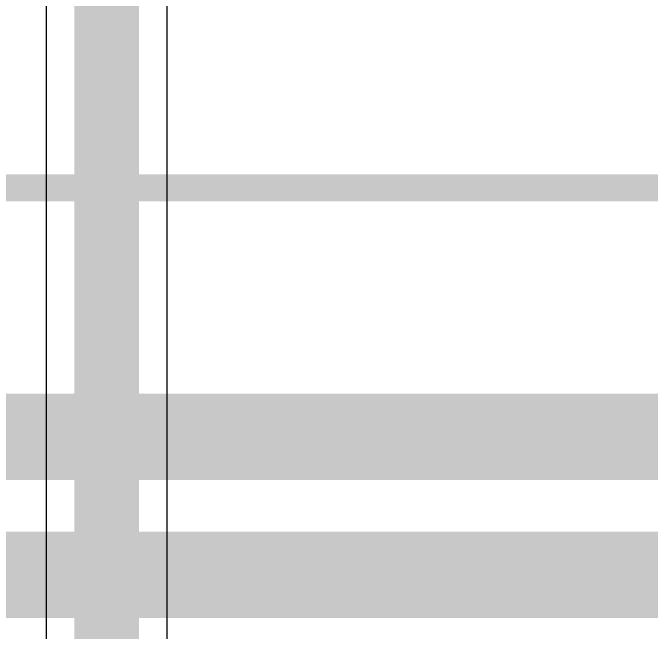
# Model space of a CAD drawing. Header units: millimetres. Extents: x -0.27 to 4.7, y -0.39 to 2.83.
# Drawn here: x 2.3156 to 2.434, y 0.8776 to 0.9925 of the extents above; entities that cross this region are included whole.
import ezdxf

# ---------------------------------------------------------------- set-up
doc = ezdxf.new("R2010")
doc.units = ezdxf.units.MM
doc.header["$MEASUREMENT"] = 0
for name, color, linetype in [('BottomLayer', 5, 'Continuous'), ('TopLayer', 1, 'Continuous'), ('TopOverlay', 2, 'Continuous')]:
    doc.layers.add(name, color=color, linetype=linetype)

# ---------------------------------------------------------------- blocks, each defined once
blk = doc.blocks.new('OLED_0_96________2C_12')
at = {"layer": 'TopOverlay', "const_width": 0.005}
blk.add_lwpolyline([(-0.539, -1.036), (0.539, -1.036)], dxfattribs=at)

msp = doc.modelspace()

# ---------------------------------------------------------------- linework, layer by layer
at = {"layer": 'BottomLayer'}
for p, q in [((2.32178, 1.07528), (2.32178, 0.691)), ((2.34422, 0.69565), (2.34422, 1.07528))]:
    msp.add_line(p, q, dxfattribs=at)
at = {"layer": 'BottomLayer', "const_width": 0.012}
msp.add_lwpolyline([(2.333, 0.691), (2.333, 1.088)], dxfattribs=at)
at = {"layer": 'TopLayer', "const_width": 0.016}
for points in [[(1.9858, 0.9138), (2.61352, 0.9138)], [(1.91619, 0.88819), (2.59217, 0.88819)]]:
    msp.add_lwpolyline(points, dxfattribs=at)

# ---------------------------------------------------------------- block references
msp.add_blockref('OLED_0_96________2C_12', (2.263, 1.996))

doc.saveas('drawing.dxf')
